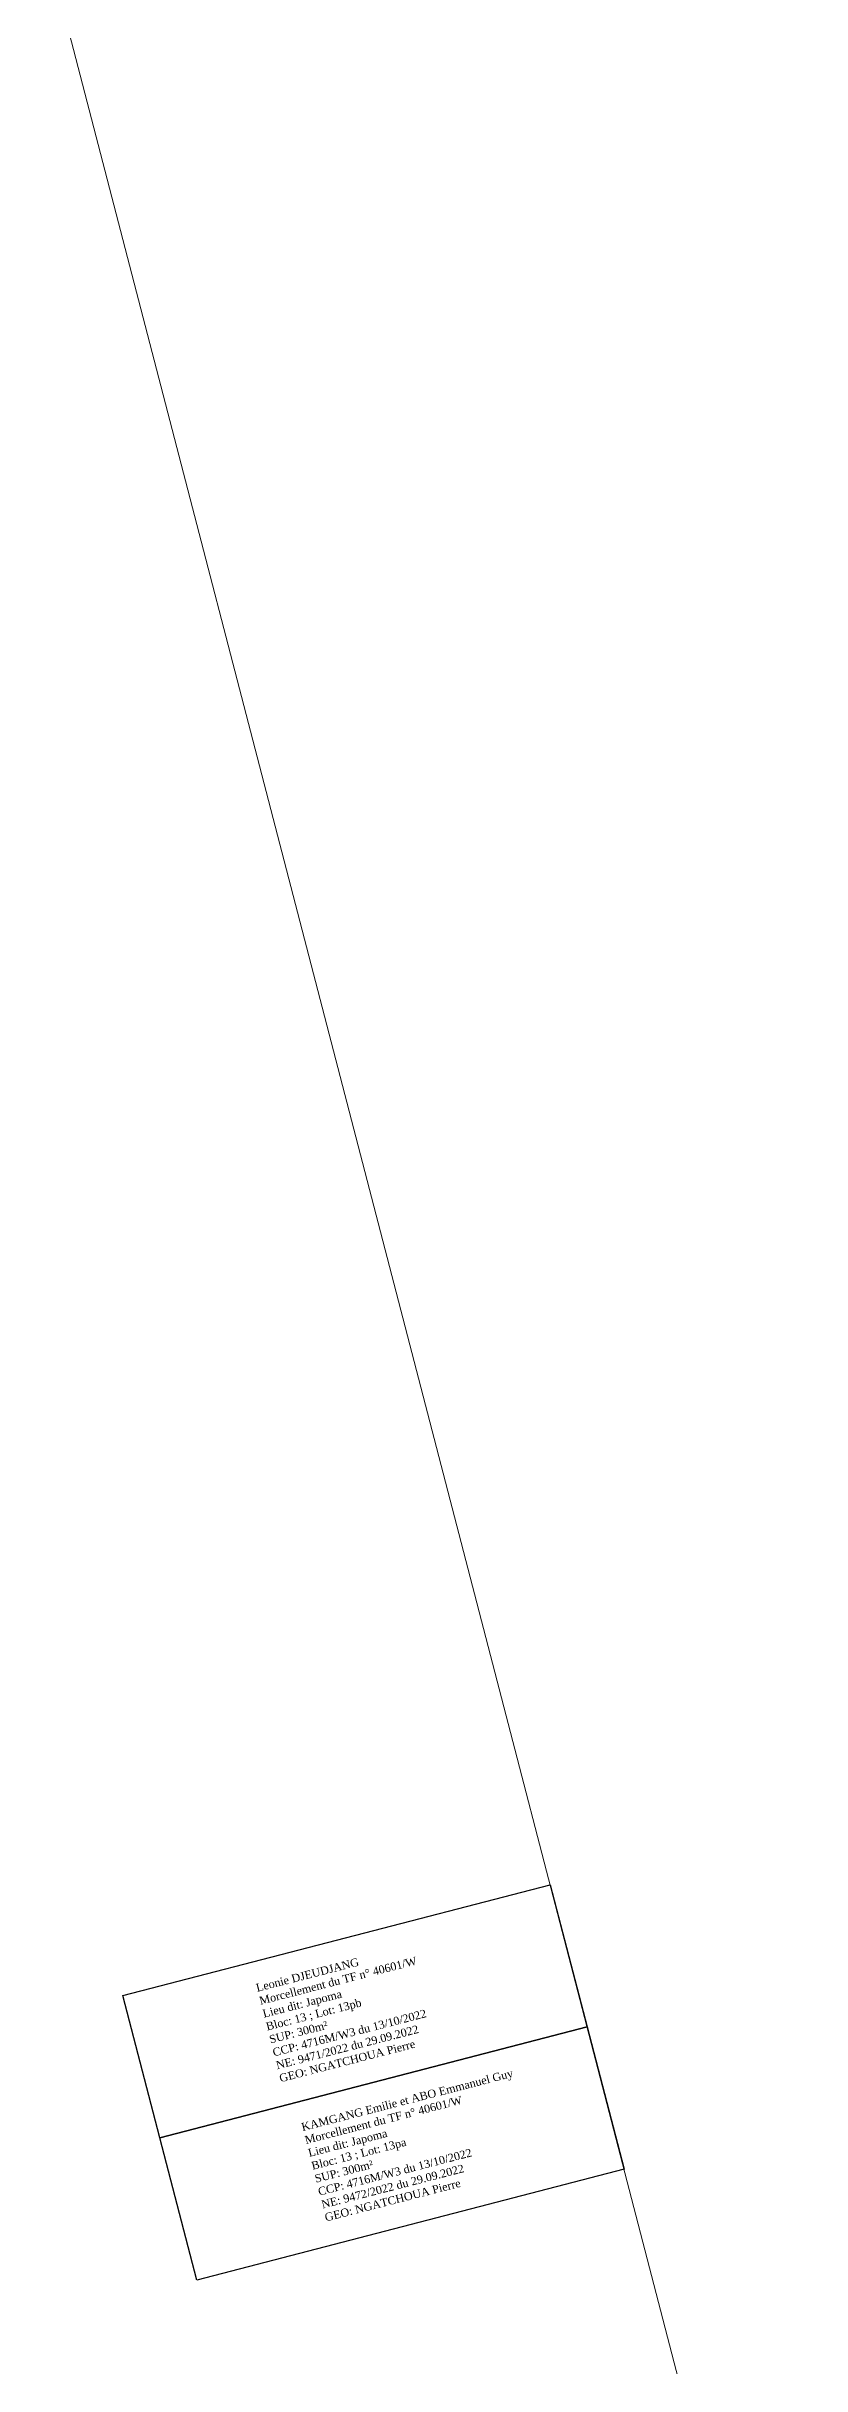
# Model space of a CAD drawing. Header units: millimetres. Extents: x 587399 to 927168, y 438565 to 1444955.
# Drawn here: x 591326.1 to 591377.4, y 444794.9 to 444952.6 of the extents above; entities that cross this region are included whole.
import ezdxf

# ---------------------------------------------------------------- set-up
doc = ezdxf.new("R2010")
doc.units = ezdxf.units.MM
doc.header["$LTSCALE"] = 2
doc.layers.add('Parcelle MAJ', color=6, linetype='Continuous')
doc.layers.add('Roads_others', color=24, linetype='Continuous', lineweight=9)
doc.styles.get("Standard").update_dxf_attribs({"font": 'arial.ttf'})

msp = doc.modelspace()

# ---------------------------------------------------------------- linework, layer by layer
at = {"layer": 'Parcelle MAJ', "color": 6, "lineweight": 30, "flags": 128}
for points in [[(591360.28, 444827.59), (591362.8, 444817.91), (591333.76, 444810.37), (591331.25, 444820.05)], [(591360.28, 444827.59), (591362.8, 444817.91), (591333.76, 444810.37), (591331.25, 444820.05)], [(591362.8, 444817.91), (591365.31, 444808.23), (591336.27, 444800.69), (591333.76, 444810.37)], [(591362.8, 444817.91), (591365.31, 444808.23), (591336.27, 444800.69), (591333.76, 444810.37)]]:
    msp.add_lwpolyline(points, close=True, dxfattribs=at)
at = {"layer": 'Roads_others'}
msp.add_line((591377.369, 444761.748), (591326.059, 444959.487), dxfattribs=at)

# ---------------------------------------------------------------- texts
at = {"char_height": 0.54426, "width": 15.89827, "attachment_point": 1, "rotation": 14.4693}
for s, insert in [('\\A1;{\\fTimes New Roman|b0|i0|c0|p18;Leonie DJEUDJANG\\P\\C1;Morcellement du TF n° 40601/W\\C256;       \\PLieu dit: Japoma\\PBloc: 13 ; Lot: 13pb                                                       \\PSUP: 300m²                                                  \\PCCP: 4716M/W3 du 13/10/2022             \\PNE: 9471/2022 du 29.09.2022                          \\P\\C1;GEO: NGATCHOUA Pierre}', (591340.242, 444820.826)), ('\\A1;{\\fTimes New Roman|b0|i0|c0|p18;Leonie DJEUDJANG\\P\\C1;Morcellement du TF n° 40601/W\\C256;       \\PLieu dit: Japoma\\PBloc: 13 ; Lot: 13pb                                                       \\PSUP: 300m²                                                  \\PCCP: 4716M/W3 du 13/10/2022             \\PNE: 9471/2022 du 29.09.2022                          \\P\\C1;GEO: NGATCHOUA Pierre}', (591340.242, 444820.826)), ('\\A1;{\\fTimes New Roman|b0|i0|c0|p18;KAMGANG Emilie et ABO Emmanuel Guy\\P\\C1;Morcellement du TF n° 40601/W\\C256;       \\PLieu dit: Japoma\\PBloc: 13 ; Lot: 13pa                                                       \\PSUP: 300m²                                                  \\PCCP: 4716M/W3 du 13/10/2022             \\PNE: 9472/2022 du 29.09.2022                          \\P\\C1;GEO: NGATCHOUA Pierre}', (591343.328, 444811.356)), ('\\A1;{\\fTimes New Roman|b0|i0|c0|p18;KAMGANG Emilie et ABO Emmanuel Guy\\P\\C1;Morcellement du TF n° 40601/W\\C256;       \\PLieu dit: Japoma\\PBloc: 13 ; Lot: 13pa                                                       \\PSUP: 300m²                                                  \\PCCP: 4716M/W3 du 13/10/2022             \\PNE: 9472/2022 du 29.09.2022                          \\P\\C1;GEO: NGATCHOUA Pierre}', (591343.328, 444811.356))]:
    msp.add_mtext(s, dxfattribs=dict(at, insert=insert))

doc.saveas('drawing.dxf')
